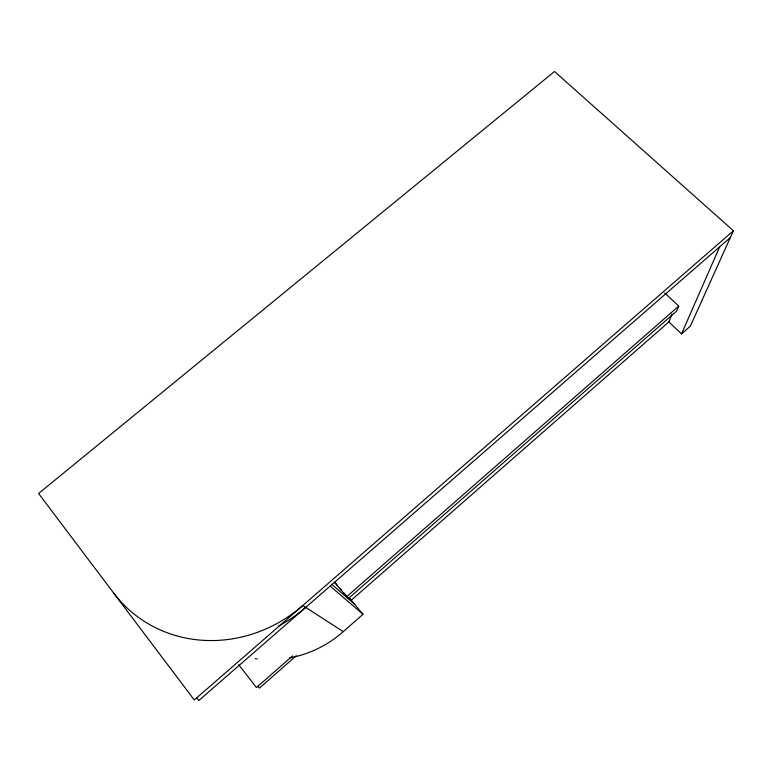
<?xml version="1.0" encoding="UTF-8"?>
<svg xmlns="http://www.w3.org/2000/svg" width="772" height="772" viewBox="0 0 772 772"><rect width="100%" height="100%" fill="white"/><g stroke="black" fill="none" stroke-linecap="round" stroke-linejoin="round"><path stroke-width="1.16" d="M671.958 314.098L668.88 321.914L351.241 600.249L348.616 597.924M664.721 292.955L678.742 306.088L676.774 310.962L348.404 598.483L334.151 582.059M668.407 321.48L681.541 333.9L719.668 246.828M733.4 230.76L194.274 699.982L38.6 493.491L554.499 71.487L733.4 230.76L690.371 326.122L681.541 333.9M289.481 657.956A109.904 104.201 -50.7 0 0 343.26 631.65L362.994 614.28L349.021 597.596M292.54 655.911L256.468 687.543L238.693 664.721M296.313 655.727L259.392 688.122L257.916 686.221M346.503 596.814L678.742 306.088M730.351 237.525L198.819 700.513L196.638 697.627M343.26 631.65L302.817 605.518A136.461 126.907 -45.7 0 1 113.552 592.906M330.155 586.112L362.994 614.28M331.699 584.24L354.753 604.447M335.27 582.792L337.576 585.552M339.863 588.293L341.436 590.165M343.694 592.857L346.078 595.714M257.25 658.921A109.904 104.201 -50.7 0 1 255.136 658.641M305.722 607.39A134.56 125.325 -46 0 1 278.75 625.938"/></g></svg>
